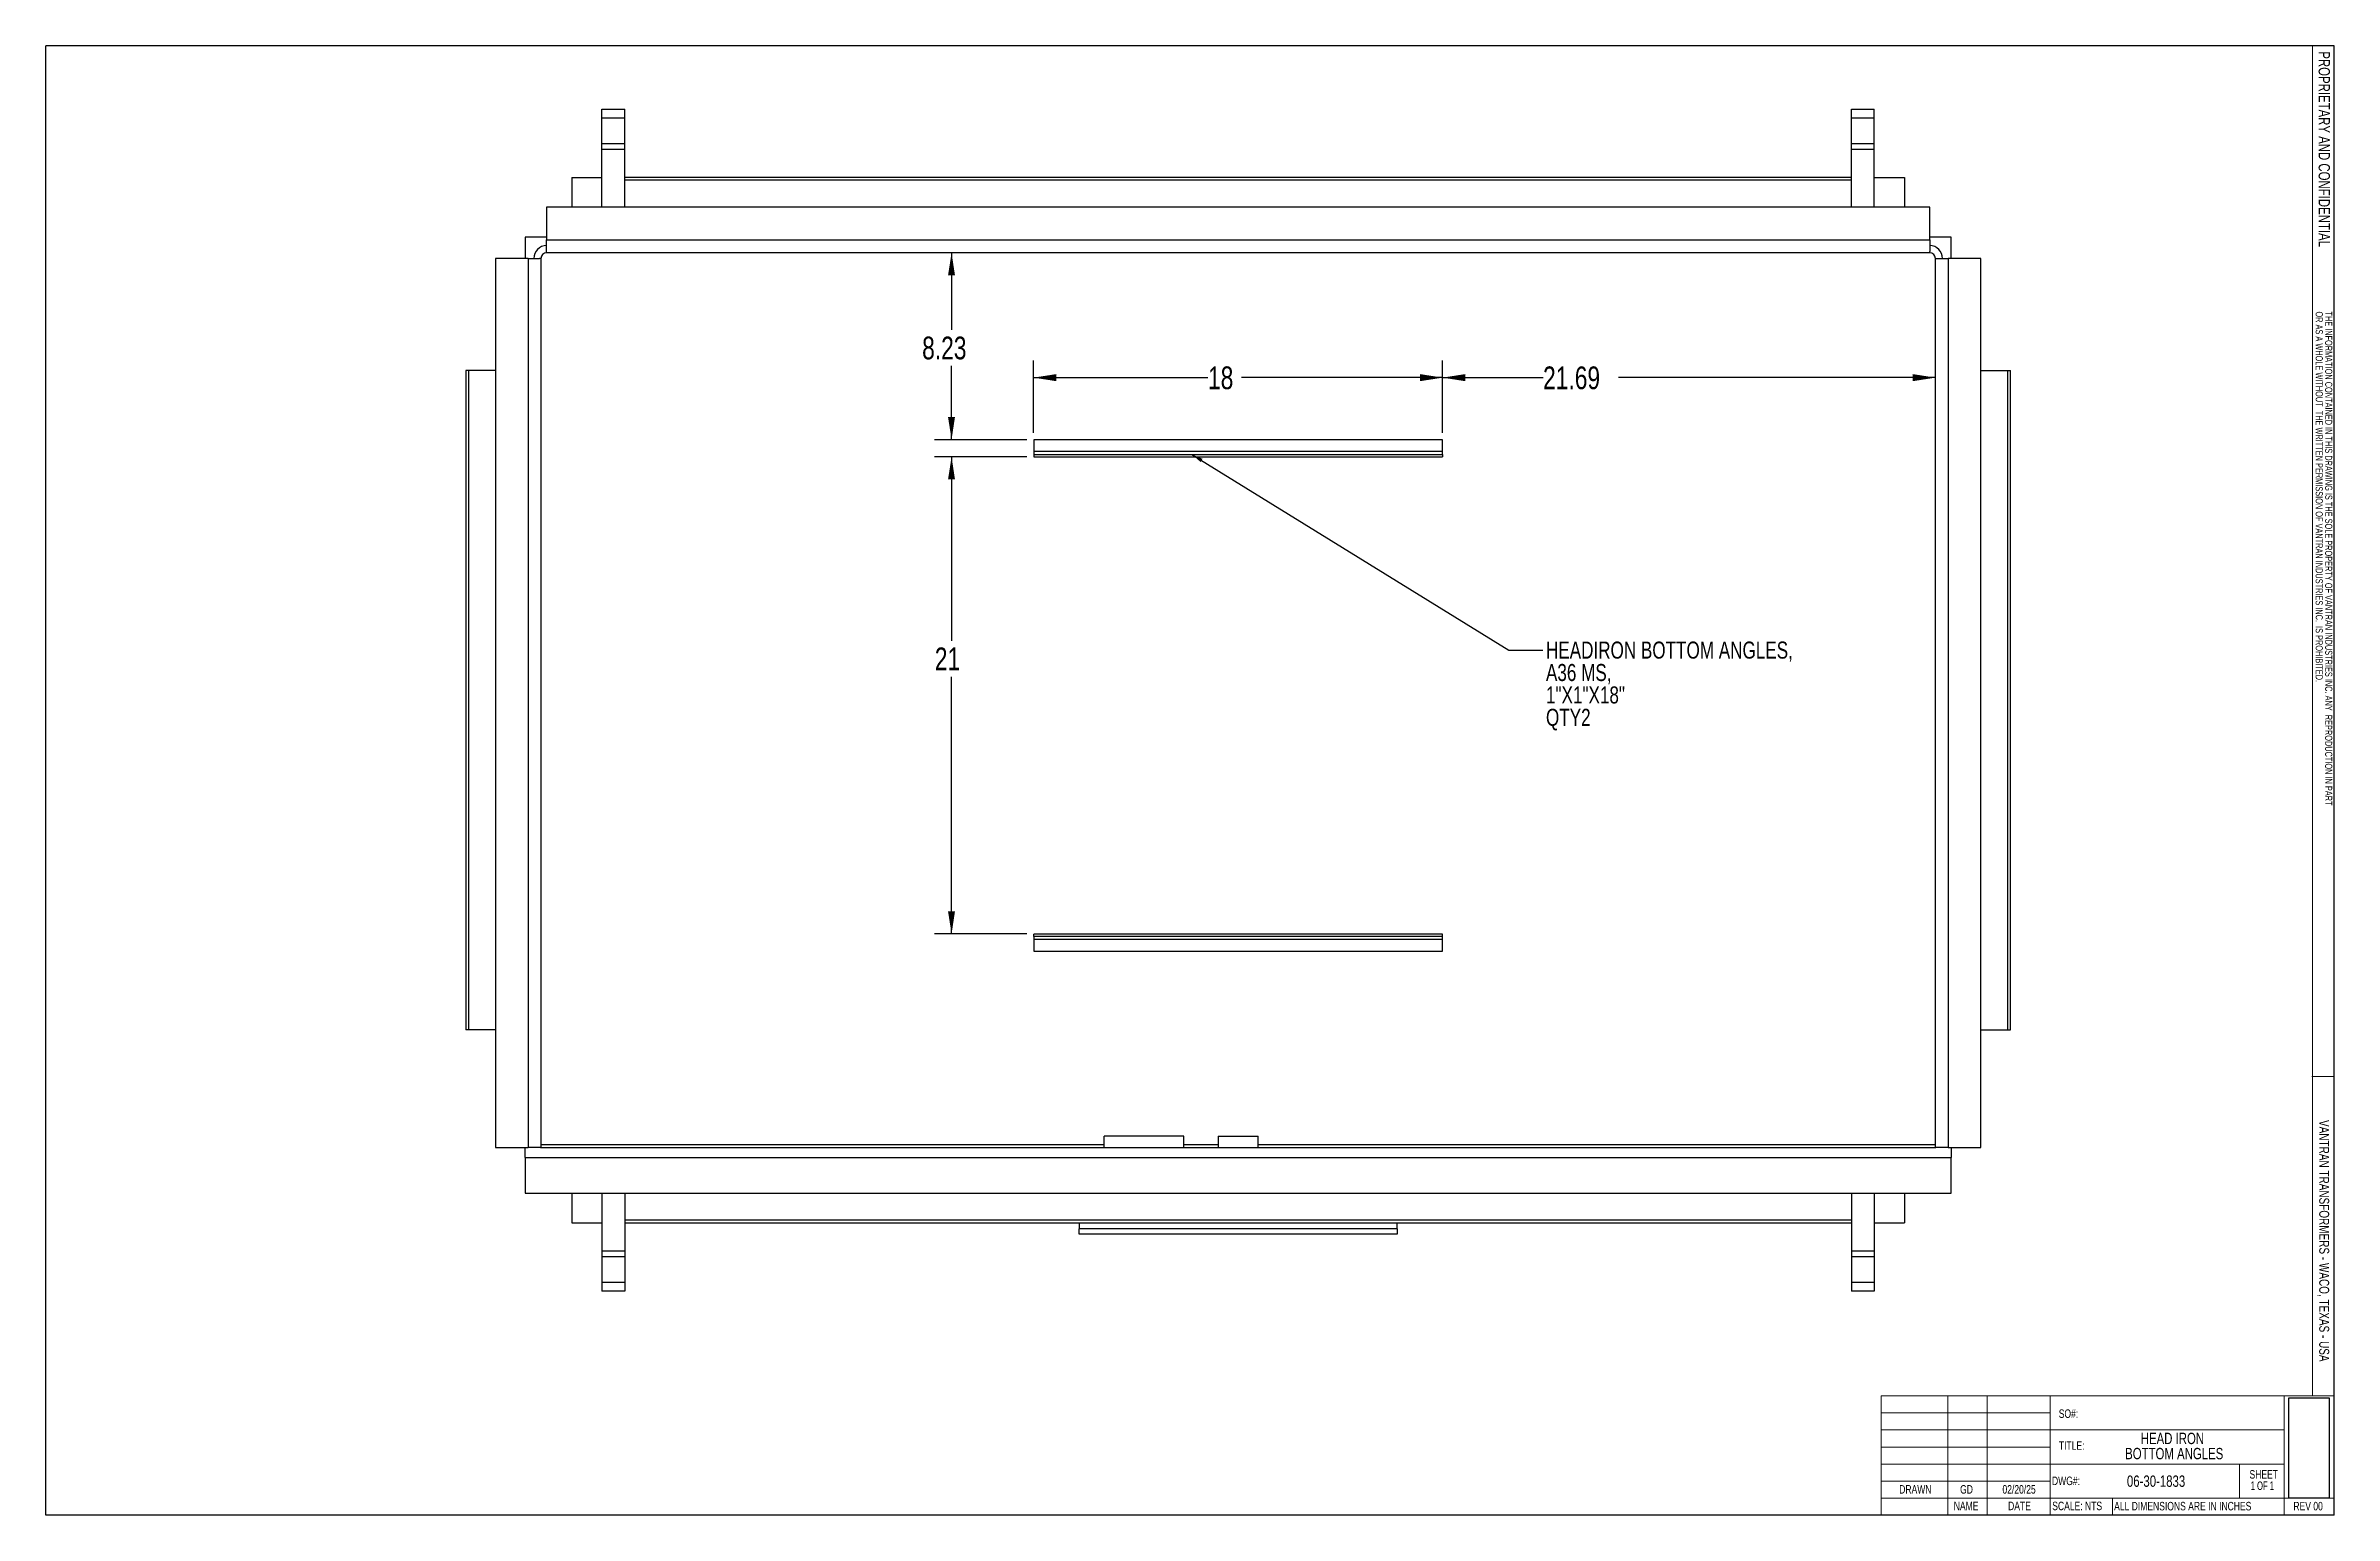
# Model space of a CAD drawing. Header units: inches. Extents: x 0.1 to 16.9, y 0.1 to 10.9.
import ezdxf

# ---------------------------------------------------------------- set-up
doc = ezdxf.new("R2010")
doc.units = ezdxf.units.IN
doc.header["$MEASUREMENT"] = 0
doc.layers.add('FORMAT', color=7, linetype='Continuous')
doc.styles.add('SLDTEXTSTYLE0', font='TXT', dxfattribs={"width": 0.75})
doc.styles.add('SLDTEXTSTYLE1', font='TXT', dxfattribs={"width": 0.666667})
doc.dimstyles.new('SLDDIMSTYLE0', dxfattribs={"dimtxt": 0.166667, "dimasz": 0.083333, "dimexe": 0, "dimexo": 0.0625, "dimgap": 0.041667, "dimtad": 0, "dimtih": 1, "dimtoh": 1, "dimlfac": 6, "dimrnd": 1e-09, "dimzin": 12, "dimdsep": 46, "dimtxsty": 'SLDTEXTSTYLE0', "dimsah": 1, "dimcen": 0.09, "dimadec": 0, "dimazin": 3, "dimtfac": 1, "dimtofl": 0, "dimtmove": 0, "dimatfit": 3, "dimfxl": 0, "dimfrac": 2, "dimtolj": 1, "dimtzin": 12, "dimarcsym": 0})
doc.dimstyles.new('SLDDIMSTYLE1', dxfattribs={"dimtxt": 0.18, "dimasz": 0.083333, "dimexe": 0, "dimexo": 0.0625, "dimgap": 0, "dimtad": 0, "dimtih": 1, "dimtoh": 1, "dimdec": 0, "dimrnd": 1e-09, "dimzin": 0, "dimdsep": 46, "dimtxsty": 'Standard', "dimsah": 1, "dimcen": 0.09, "dimadec": 0, "dimazin": 0, "dimtfac": 0.083333, "dimtdec": 0, "dimtofl": 0, "dimtmove": 0, "dimatfit": 3, "dimfxl": 0, "dimfrac": 2, "dimtolj": 1, "dimtzin": 0, "dimarcsym": 0})
picture_1 = doc.add_image_def('image1.bmp', size_in_pixel=(535, 215))

# ---------------------------------------------------------------- blocks, each defined once
blk = doc.blocks.new('_D')
at = {"layer": 'FORMAT'}
for p, q in [((6.751, 9.376), (6.751, 8.811)), ((6.751, 8.005), (6.751, 8.546)), ((7.303, 8.005), (6.626, 8.005))]:
    blk.add_line(p, q, dxfattribs=at)
for points in [[(6.751, 9.376), (6.725, 9.21), (6.776, 9.21)], [(6.751, 8.005), (6.776, 8.171), (6.725, 8.171)]]:
    blk.add_solid(points, dxfattribs=at)
at = {"layer": 'FORMAT', "insert": (6.535, 8.761), "char_height": 0.1667, "attachment_point": 1, "style": 'SLDTEXTSTYLE0'}
blk.add_mtext('8.23', dxfattribs=at)
blk = doc.blocks.new('_D_1')
at = {"layer": 'FORMAT'}
for p, q in [((7.303, 7.88), (6.626, 7.88)), ((6.751, 7.88), (6.751, 6.531)), ((6.751, 4.38), (6.751, 6.266)), ((7.303, 4.38), (6.626, 4.38))]:
    blk.add_line(p, q, dxfattribs=at)
for points in [[(6.751, 7.88), (6.725, 7.713), (6.776, 7.713)], [(6.751, 4.38), (6.776, 4.546), (6.725, 4.546)]]:
    blk.add_solid(points, dxfattribs=at)
at = {"layer": 'FORMAT', "insert": (6.628, 6.481), "char_height": 0.1667, "attachment_point": 1, "style": 'SLDTEXTSTYLE0'}
blk.add_mtext('21', dxfattribs=at)
blk = doc.blocks.new('_D_2')
at = {"layer": 'FORMAT'}
for p, q in [((7.353, 8.055), (7.353, 8.585)), ((10.353, 8.055), (10.353, 8.585)), ((7.353, 8.46), (8.632, 8.46)), ((10.353, 8.46), (8.878, 8.46))]:
    blk.add_line(p, q, dxfattribs=at)
for points in [[(7.353, 8.46), (7.52, 8.434), (7.52, 8.486)], [(10.353, 8.46), (10.187, 8.486), (10.187, 8.434)]]:
    blk.add_solid(points, dxfattribs=at)
at = {"layer": 'FORMAT', "insert": (8.632, 8.542), "char_height": 0.1667, "attachment_point": 1, "style": 'SLDTEXTSTYLE0'}
blk.add_mtext('18', dxfattribs=at)
blk = doc.blocks.new('_D_3')
at = {"layer": 'FORMAT'}
for p, q in [((10.353, 8.055), (10.353, 8.585)), ((10.353, 8.46), (11.09, 8.46)), ((13.968, 8.46), (11.644, 8.46))]:
    blk.add_line(p, q, dxfattribs=at)
for points in [[(10.353, 8.46), (10.52, 8.434), (10.52, 8.486)], [(13.968, 8.46), (13.801, 8.486), (13.801, 8.434)]]:
    blk.add_solid(points, dxfattribs=at)
at = {"layer": 'FORMAT', "insert": (11.09, 8.542), "char_height": 0.1667, "attachment_point": 1, "style": 'SLDTEXTSTYLE0'}
blk.add_mtext('21.69', dxfattribs=at)

msp = doc.modelspace()

# ---------------------------------------------------------------- linework, layer by layer
at = {"color": 7, "linetype": 'Continuous', "lineweight": 25}
for p, q in [((16.8937, 10.8937), (0.1063, 10.8937)), ((0.1063, 0.1175), (0.1063, 10.8937)), ((16.8937, 0.1175), (16.8937, 10.8937)), ((4.1866, 10.4283), (4.3533, 10.4283)), ((4.1866, 10.3658), (4.1866, 10.4283)), ((4.3533, 10.3658), (4.3533, 10.4283)), ((13.3533, 10.4283), (13.52, 10.4283)), ((13.3533, 10.3658), (13.3533, 10.4283)), ((13.52, 10.3658), (13.52, 10.4283)), ((4.1866, 10.3658), (4.3533, 10.3658)), ((4.1866, 10.1783), (4.1866, 10.3658)), ((4.3533, 10.1783), (4.3533, 10.3658)), ((13.3533, 10.3658), (13.52, 10.3658)), ((13.3533, 10.1783), (13.3533, 10.3658)), ((13.52, 10.1783), (13.52, 10.3658)), ((4.1866, 10.1783), (4.3533, 10.1783)), ((4.1866, 10.1366), (4.1866, 10.1783)), ((4.1866, 10.1366), (4.3533, 10.1366)), ((4.1866, 10.1366), (4.3533, 10.1366)), ((4.1866, 9.7096), (4.1866, 10.1366)), ((4.3533, 10.1366), (4.3533, 10.1783)), ((4.3533, 9.7096), (4.3533, 10.1366)), ((13.3533, 10.1783), (13.52, 10.1783)), ((13.3533, 10.1366), (13.3533, 10.1783)), ((13.3533, 10.1366), (13.52, 10.1366)), ((13.3533, 10.1366), (13.52, 10.1366)), ((13.3533, 9.7096), (13.3533, 10.1366)), ((13.52, 10.1366), (13.52, 10.1783)), ((13.52, 9.7096), (13.52, 10.1366)), ((3.9647, 9.9283), (3.9647, 9.7096)), ((3.9647, 9.9283), (4.1866, 9.9283)), ((13.3533, 9.9283), (4.3533, 9.9283)), ((13.3533, 9.9075), (4.3533, 9.9075)), ((13.52, 9.9283), (13.7419, 9.9283)), ((13.7419, 9.9283), (13.7419, 9.7096)), ((13.9262, 9.7096), (3.7804, 9.7096)), ((3.7804, 9.7096), (3.7804, 9.47)), ((13.9262, 9.47), (13.9262, 9.7096)), ((3.7804, 9.4908), (3.6241, 9.4908)), ((3.6241, 9.4908), (3.6241, 9.3346)), ((3.7804, 9.47), (13.9262, 9.47)), ((3.7804, 9.386), (3.7804, 9.47)), ((14.0825, 9.4908), (13.9262, 9.4908)), ((13.9262, 9.47), (13.9262, 9.386)), ((14.0825, 9.3346), (14.0825, 9.4908)), ((3.645, 9.3346), (3.4054, 9.3346)), ((3.4054, 9.3346), (3.4054, 2.8137)), ((3.645, 9.3346), (3.645, 2.8137)), ((3.645, 9.3346), (3.7289, 9.3346)), ((3.7387, 9.3346), (3.7289, 9.3346)), ((3.7387, 9.3346), (3.7387, 2.8137)), ((3.7804, 9.3762), (3.7804, 9.386)), ((13.9262, 9.3762), (3.7804, 9.3762)), ((13.9262, 9.3762), (13.9262, 9.386)), ((13.9679, 2.8137), (13.9679, 9.3346)), ((13.9679, 9.3346), (13.9776, 9.3346)), ((13.9776, 9.3346), (14.0616, 9.3346)), ((14.0616, 9.3346), (14.0616, 2.8137)), ((14.3012, 9.3346), (14.0616, 9.3346)), ((14.3012, 2.8137), (14.3012, 9.3346)), ((3.1866, 8.5116), (3.1866, 3.6783)), ((3.2075, 8.5116), (3.1866, 8.5116)), ((3.2075, 8.5116), (3.2075, 3.6783)), ((3.4054, 8.5116), (3.2075, 8.5116)), ((14.3012, 8.5116), (14.4991, 8.5116)), ((14.4991, 3.6783), (14.4991, 8.5116)), ((14.4991, 8.5116), (14.52, 8.5116)), ((14.52, 3.6783), (14.52, 8.5116)), ((7.3533, 8.0046), (7.3533, 7.9178)), ((10.3533, 8.0046), (7.3533, 8.0046)), ((7.3533, 7.9178), (7.3533, 7.897)), ((10.3533, 7.9178), (7.3533, 7.9178)), ((7.3533, 7.897), (7.3533, 7.8796)), ((7.3533, 7.897), (10.3533, 7.897)), ((10.3533, 7.9178), (10.3533, 8.0046)), ((10.3533, 7.897), (10.3533, 7.9178)), ((10.3533, 7.897), (10.3533, 7.8796)), ((7.3533, 7.8796), (10.3533, 7.8796)), ((7.3533, 4.3621), (7.3533, 4.3796)), ((10.3533, 4.3796), (7.3533, 4.3796)), ((10.3533, 4.3621), (10.3533, 4.3796)), ((10.3533, 4.3621), (7.3533, 4.3621)), ((7.3533, 4.3621), (7.3533, 4.3413)), ((7.3533, 4.3413), (10.3533, 4.3413)), ((7.3533, 4.3413), (7.3533, 4.2546)), ((7.3533, 4.2546), (10.3533, 4.2546)), ((10.3533, 4.3413), (10.3533, 4.3621)), ((10.3533, 4.2546), (10.3533, 4.3413)), ((3.2075, 3.6783), (3.1866, 3.6783)), ((3.4054, 3.6783), (3.2075, 3.6783)), ((14.3012, 3.6783), (14.4991, 3.6783)), ((14.4991, 3.6783), (14.52, 3.6783)), ((8.4536, 2.8971), (7.8703, 2.8971)), ((7.8703, 2.8137), (7.8703, 2.8971)), ((8.4536, 2.8137), (8.4536, 2.8971)), ((8.7075, 2.8971), (8.7075, 2.8137)), ((8.7075, 2.8971), (8.9991, 2.8971)), ((8.9991, 2.8137), (8.9991, 2.8971)), ((3.4054, 2.8137), (3.645, 2.8137)), ((3.6241, 2.7408), (3.6241, 2.8137)), ((3.6241, 2.7408), (14.0825, 2.7408)), ((3.6241, 2.7408), (3.6241, 2.4804)), ((3.7364, 2.8137), (3.645, 2.8137)), ((3.7364, 2.8137), (13.9702, 2.8137)), ((7.8703, 2.8346), (3.7387, 2.8346)), ((8.7075, 2.8346), (8.4536, 2.8346)), ((13.9679, 2.8346), (8.9991, 2.8346)), ((14.0616, 2.8137), (13.9702, 2.8137)), ((14.0616, 2.8137), (14.3012, 2.8137)), ((14.0825, 2.8137), (14.0825, 2.7408)), ((14.0825, 2.4804), (14.0825, 2.7408)), ((3.6241, 2.4804), (14.0825, 2.4804)), ((3.9647, 2.4804), (3.9647, 2.2616)), ((4.1866, 2.4804), (4.1866, 2.0533)), ((4.3533, 2.4804), (4.3533, 2.0533)), ((13.3533, 2.4804), (13.3533, 2.0533)), ((13.52, 2.4804), (13.52, 2.0533)), ((13.7419, 2.4804), (13.7419, 2.2616)), ((3.9647, 2.2616), (4.1866, 2.2616)), ((4.3533, 2.2825), (13.3533, 2.2825)), ((4.3533, 2.2616), (13.3533, 2.2616)), ((7.6866, 2.2616), (7.6866, 2.2166)), ((10.02, 2.2166), (7.6866, 2.2166)), ((7.6866, 2.1783), (7.6866, 2.2166)), ((10.02, 2.2166), (10.02, 2.2616)), ((10.02, 2.2166), (10.02, 2.1783)), ((13.52, 2.2616), (13.7419, 2.2616)), ((4.3533, 2.0533), (4.1866, 2.0533)), ((4.1866, 2.0533), (4.1866, 2.0116)), ((4.3533, 2.0533), (4.1866, 2.0533)), ((4.3533, 2.0533), (4.3533, 2.0116)), ((10.02, 2.1783), (7.6866, 2.1783)), ((13.52, 2.0533), (13.3533, 2.0533)), ((13.3533, 2.0533), (13.3533, 2.0116)), ((13.52, 2.0533), (13.3533, 2.0533)), ((13.52, 2.0533), (13.52, 2.0116)), ((4.3533, 2.0116), (4.1866, 2.0116)), ((4.1866, 2.0116), (4.1866, 1.8241)), ((4.3533, 2.0116), (4.3533, 1.8241)), ((13.52, 2.0116), (13.3533, 2.0116)), ((13.3533, 2.0116), (13.3533, 1.8241)), ((13.52, 2.0116), (13.52, 1.8241)), ((4.3533, 1.8241), (4.1866, 1.8241)), ((4.1866, 1.8241), (4.1866, 1.7616)), ((4.3533, 1.7616), (4.1866, 1.7616)), ((4.3533, 1.8241), (4.3533, 1.7616)), ((13.52, 1.8241), (13.3533, 1.8241)), ((13.3533, 1.8241), (13.3533, 1.7616)), ((13.52, 1.7616), (13.3533, 1.7616)), ((13.52, 1.8241), (13.52, 1.7616)), ((16.8937, 0.1175), (0.1063, 0.1175))]:
    msp.add_line(p, q, dxfattribs=at)
at = {"color": 7, "linetype": 'Continuous', "lineweight": 18}
for p, q in [((16.734, 0.9925), (16.734, 10.8937)), ((16.8937, 3.3345), (16.7293, 3.3345)), ((13.5694, 0.9925), (13.5694, 0.1175)), ((13.5694, 0.9925), (14.8089, 0.9925)), ((13.5694, 0.8675), (14.8089, 0.8675)), ((14.0588, 0.9925), (14.0588, 0.1175)), ((14.3467, 0.9925), (14.3467, 0.1175)), ((14.8089, 0.9925), (14.8089, 0.1175)), ((14.8089, 0.9925), (16.5255, 0.9925)), ((16.5255, 0.9925), (16.5255, 0.7425)), ((16.5255, 0.9925), (16.8937, 0.9925)), ((13.5694, 0.7425), (14.8089, 0.7425)), ((14.8089, 0.7425), (16.5255, 0.7425)), ((16.5255, 0.4925), (16.5255, 0.7425)), ((13.5694, 0.6175), (14.8089, 0.6175)), ((13.5694, 0.4925), (14.8089, 0.4925)), ((14.8089, 0.3675), (13.5694, 0.3675)), ((14.8089, 0.4925), (16.5255, 0.4925)), ((16.5255, 0.4925), (16.5255, 0.2425)), ((14.8089, 0.2425), (13.5694, 0.2425)), ((14.8089, 0.2425), (16.5255, 0.2425)), ((15.2668, 0.2425), (15.2668, 0.1175)), ((16.5255, 0.2425), (16.8937, 0.2425)), ((16.5255, 0.2425), (16.5255, 0.1175))]:
    msp.add_line(p, q, dxfattribs=at)
at = {"color": 7, "linetype": 'Continuous', "lineweight": 25}
for centre, radius, start, end in [((3.7804, 9.3346), 0.0938, 90, 180), ((13.9262, 9.3346), 0.0938, 0, 90), ((3.7804, 9.3346), 0.0417, 90, 180), ((13.9262, 9.3346), 0.0417, 0, 90)]:
    msp.add_arc(centre, radius, start, end, dxfattribs=at)
at = {"layer": 'FORMAT', "lineweight": 18}
msp.add_line((16.1987, 0.4925), (16.1987, 0.2425), dxfattribs=at)

# ---------------------------------------------------------------- texts
at = {"color": 7, "linetype": 'Continuous', "lineweight": 0, "rotation": 270, "style": 'SLDTEXTSTYLE0'}
for s, insert, char_height, attachment_point in [('PROPRIETARY AND CONFIDENTIAL', (16.8624, 10.8531), 0.083333, 1), ('OR AS A WHOLE WITHOUT  THE WRITTEN PERMISSION OF VANTRAN INDUSTRIES INC.  IS PROHIBITED.', (16.8098, 8.9454), 0.052083, 1), ('THE INFORMATION CONTAINED IN THIS DRAWING IS THE SOLE PROPERTY OF VANTRAN INDUSTRIES INC. ANY  REPRODUCTION IN PART', (16.8793, 8.9454), 0.0520833, 1), ('VANTRAN TRANSFORMERS - WACO, TEXAS - USA', (16.8565, 2.13), 0.072917, 2)]:
    msp.add_mtext(s, dxfattribs=dict(at, insert=insert, char_height=char_height, attachment_point=attachment_point))
at = {"color": 7, "linetype": 'Continuous', "lineweight": 0, "style": 'SLDTEXTSTYLE0'}
for s, insert, char_height, attachment_point in [('SO#:', (14.8728, 0.8937), 0.0625, 1), ('HEAD IRON', (15.7068, 0.7223), 0.08333, 2), ('TITLE:', (14.8737, 0.6595), 0.0625, 1), ('BOTTOM ANGLES', (15.7199, 0.6112), 0.083333, 2), ('DRAWN', (13.821, 0.3384), 0.0625, 2), ('GD', (14.1963, 0.3384), 0.0625, 2), ('02/20/25', (14.5818, 0.3384), 0.0625, 2), ('DWG#:', (14.8232, 0.4008), 0.0625, 1), ('06-30-1833', (15.5868, 0.409), 0.08333, 2), ('NAME', (14.1932, 0.2169), 0.0625, 2), ('DATE', (14.5849, 0.2169), 0.0625, 2), ('SCALE: NTS', (14.8252, 0.2169), 0.0625, 1), ('ALL DIMENSIONS ARE IN INCHES', (15.279, 0.2153), 0.0625, 1), ('REV 00', (16.7021, 0.2153), 0.0625, 2)]:
    msp.add_mtext(s, dxfattribs=dict(at, insert=insert, char_height=char_height, attachment_point=attachment_point))
at = {"layer": 'FORMAT', "char_height": 0.125, "attachment_point": 1, "style": 'SLDTEXTSTYLE0'}
for s, insert in [('HEADIRON BOTTOM ANGLES,', (11.1113, 6.5245)), ('A36 MS,', (11.1113, 6.3601)), ('1"X1"X18"', (11.1113, 6.1957)), ('QTY2', (11.1113, 6.0314))]:
    msp.add_mtext(s, dxfattribs=dict(at, insert=insert))
at = {"layer": 'FORMAT', "color": 7, "char_height": 0.0625, "attachment_point": 2}
for s, insert, style in [('SHEET', (16.3766, 0.4484), 'SLDTEXTSTYLE0'), ('1 OF 1', (16.3662, 0.365), 'SLDTEXTSTYLE1')]:
    msp.add_mtext(s, dxfattribs=dict(at, insert=insert, style=style))

# ---------------------------------------------------------------- dimensions: what is measured, and where the dimension line sits
at = {"layer": 'FORMAT'}
for base, p1, p2, picture, middle in [((6.7508, 9.3762), (7.3533, 8.0046), (3.7804, 9.3762), '_D', (6.7508, 8.6781)), ((6.7508, 4.3796), (7.3533, 7.8796), (7.3533, 4.3796), '_D_1', (6.7508, 6.3983))]:
    dim = msp.add_linear_dim(base=base, p1=p1, p2=p2, angle=90, dimstyle='SLDDIMSTYLE0', dxfattribs=at)
    dim.commit()
    dim.dimension.update_dxf_attribs({"geometry": picture, "text_midpoint": middle, "dimtype": 160})
for base, p2, picture, middle in [((13.9679, 8.4599), (13.9679, 9.3346), '_D_3', (11.3667, 8.4599)), ((7.3533, 8.4599), (7.3533, 8.0046), '_D_2', (8.7549, 8.4599))]:
    dim = msp.add_linear_dim(base=base, p1=(10.3533, 8.0046), p2=p2, dimstyle='SLDDIMSTYLE0', dxfattribs=at)
    dim.commit()
    dim.dimension.update_dxf_attribs({"geometry": picture, "text_midpoint": middle, "dimtype": 160})

# ---------------------------------------------------------------- pictures from other files: only their frames are drawn
image = msp.add_image(picture_1, insert=(16.5595, 0.9792), size_in_units=(0.7362, 0.2959), rotation=-90)
image.dxf.flags = 7

# ---------------------------------------------------------------- leaders
msp.add_leader([(8.5138, 7.897), (10.838, 6.4609), (11.088, 6.4609)], dimstyle='SLDDIMSTYLE1', dxfattribs=at)

doc.saveas('drawing.dxf')
